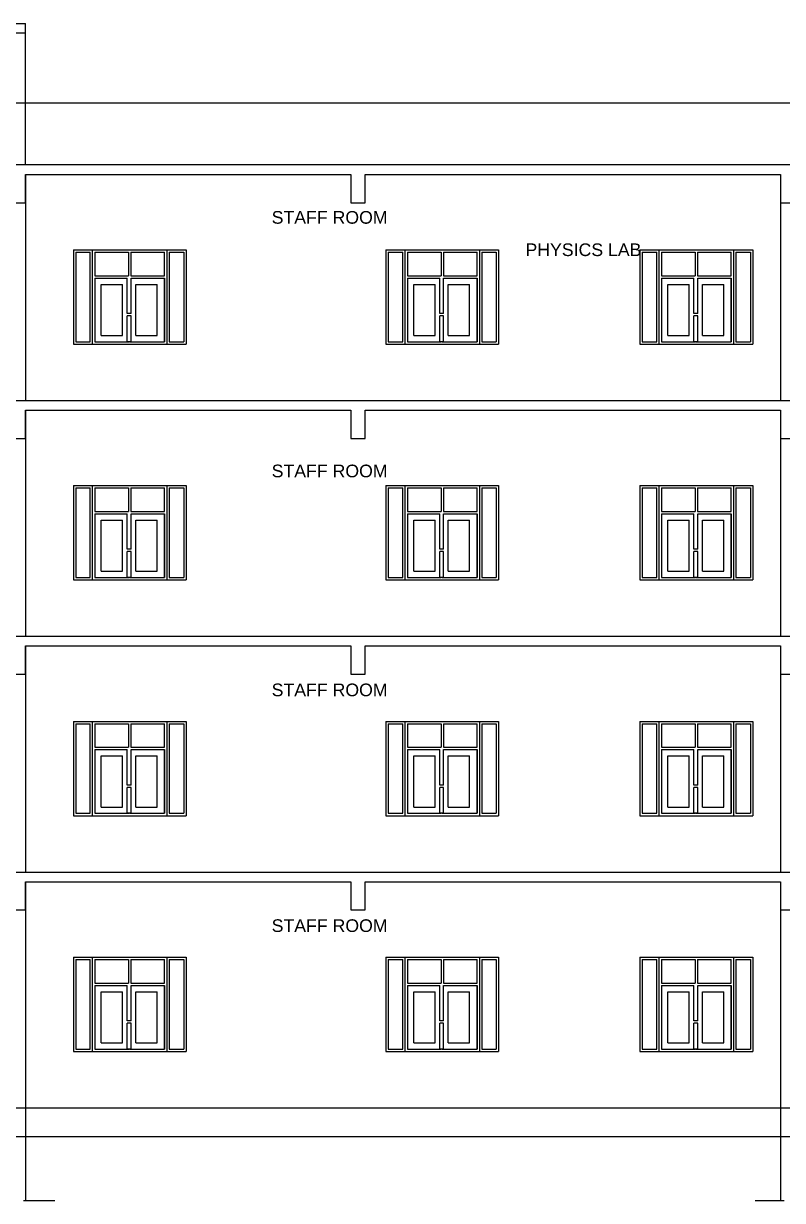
# Model space of a CAD drawing. Header units: metres. Extents: x -1744 to -758, y -4183 to -3914.
# Drawn here: x -833.1 to -820.85, y -4136.18 to -4117.16 of the extents above; entities that cross this region are included whole.
import ezdxf

# ---------------------------------------------------------------- set-up
doc = ezdxf.new("R2010")
doc.units = ezdxf.units.M
for name, color, linetype in [('B-FURNITURE', 22, 'Continuous'), ('TEXT @ 1', 7, 'Continuous'), ('WALL', 7, 'Continuous'), ('WINDOW', 215, 'Continuous')]:
    doc.layers.add(name, color=color, linetype=linetype)
doc.styles.add('STYLE1', font='arial.ttf')

# ---------------------------------------------------------------- blocks, each defined once
blk = doc.blocks.new('A$C1C9B1590')
for p, q in [((761.594, 65.799), (772.414, 65.799)), ((761.594, 65.646), (772.414, 65.646)), ((772.414, 63.513), (772.414, 65.799)), ((772.414, 63.36), (772.414, 59.703)), ((784.606, 63.36), (784.606, 59.703)), ((772.414, 59.55), (772.414, 55.893)), ((784.606, 59.55), (784.606, 55.893)), ((772.414, 55.74), (772.414, 52.083)), ((784.606, 55.74), (784.606, 52.083)), ((713.892, 52.083), (822.401, 52.083)), ((772.414, 52.083), (784.606, 52.083)), ((772.414, 51.93), (772.414, 46.778)), ((784.606, 51.93), (784.606, 46.778)), ((713.892, 48.273), (822.401, 48.273)), ((772.414, 48.273), (784.606, 48.273)), ((711.176, 47.813), (822.172, 47.813)), ((772.385, 46.778), (772.891, 46.778)), ((784.198, 46.778), (784.667, 46.778))]:
    blk.add_line(p, q)
for points in [[(815.848, 64.513), (772.185, 64.513)], [(747.725, 62.903), (747.954, 62.903), (747.954, 63.36), (754.659, 63.36), (754.659, 62.903), (754.888, 62.903), (754.888, 63.36), (761.594, 63.36), (761.594, 62.903), (761.822, 62.903), (761.822, 63.36), (772.185, 63.36), (772.185, 62.903), (772.414, 62.903), (772.414, 63.36), (777.672, 63.36), (777.672, 62.903), (777.9, 62.903), (777.9, 63.36), (784.606, 63.36), (784.606, 62.903), (784.835, 62.903)], [(747.725, 62.903), (747.954, 62.903), (747.954, 63.36), (754.659, 63.36), (754.659, 62.903), (754.888, 62.903), (754.888, 63.36), (761.594, 63.36), (761.594, 62.903), (761.822, 62.903), (761.822, 63.36), (772.185, 63.36), (772.185, 62.903), (772.414, 62.903), (772.414, 63.36), (777.672, 63.36), (777.672, 62.903), (777.9, 62.903), (777.9, 63.36), (784.606, 63.36), (784.606, 62.903), (784.835, 62.903)], [(812.571, 63.513), (713.664, 63.513)], [(816.077, 63.513), (713.664, 63.513)], [(812.571, 59.703), (713.664, 59.703)], [(747.725, 59.093), (747.954, 59.093), (747.954, 59.55), (754.659, 59.55), (754.659, 59.093), (754.888, 59.093), (754.888, 59.55), (761.593, 59.55), (761.593, 59.093), (761.822, 59.093), (761.822, 59.55), (772.185, 59.55), (772.185, 59.093), (772.414, 59.093), (772.414, 59.55), (777.672, 59.55), (777.672, 59.093), (777.9, 59.093), (777.9, 59.55), (784.606, 59.55), (784.606, 59.093), (784.834, 59.093)], [(812.571, 55.893), (772.185, 55.893)], [(772.185, 55.74), (772.185, 55.283), (772.414, 55.283), (772.414, 55.74), (777.672, 55.74), (777.672, 55.283), (777.9, 55.283), (777.9, 55.74), (784.606, 55.74), (784.606, 55.283), (784.834, 55.283)], [(772.185, 51.93), (772.185, 51.473), (772.414, 51.473), (772.414, 51.93), (777.672, 51.93), (777.672, 51.473), (777.9, 51.473), (777.9, 51.93), (784.606, 51.93), (784.606, 51.473), (784.834, 51.473)]]:
    blk.add_lwpolyline(points)
at = {"layer": 'B-FURNITURE'}
blk.add_line((772.414, 63.36), (772.414, 62.903), dxfattribs=at)
at = {"layer": 'WINDOW'}
for p, q in [((773.189, 62.141), (775.011, 62.141)), ((773.189, 62.141), (773.189, 60.617)), ((773.227, 62.103), (773.227, 60.655)), ((773.227, 62.103), (773.462, 62.103)), ((773.462, 60.655), (773.462, 62.103)), ((773.5, 60.617), (773.5, 62.141)), ((773.5, 62.141), (775.011, 62.141)), ((773.538, 62.103), (773.538, 61.722)), ((773.538, 62.103), (774.081, 62.103)), ((774.081, 62.103), (774.081, 61.722)), ((774.119, 62.103), (774.662, 62.103)), ((774.119, 62.103), (774.119, 61.722)), ((774.662, 61.722), (774.662, 62.103)), ((774.7, 62.141), (774.7, 60.617)), ((774.7, 62.103), (774.7, 61.474)), ((774.738, 62.103), (774.738, 60.655)), ((774.738, 62.103), (774.973, 62.103)), ((774.973, 62.103), (774.973, 60.655)), ((775.011, 62.141), (775.011, 60.617)), ((778.235, 62.141), (780.057, 62.141)), ((778.235, 62.141), (778.235, 60.617)), ((778.273, 62.103), (778.508, 62.103)), ((778.273, 62.103), (778.273, 60.655)), ((778.508, 60.655), (778.508, 62.103)), ((778.546, 60.617), (778.546, 62.141)), ((778.546, 62.141), (780.057, 62.141)), ((778.584, 62.103), (779.127, 62.103)), ((778.584, 62.103), (778.584, 61.722)), ((779.127, 62.103), (779.127, 61.722)), ((779.165, 62.103), (779.708, 62.103)), ((779.165, 62.103), (779.165, 61.722)), ((779.708, 61.722), (779.708, 62.103)), ((779.746, 62.141), (779.746, 60.617)), ((779.746, 62.103), (779.746, 61.474)), ((779.784, 62.103), (780.019, 62.103)), ((779.784, 62.103), (779.784, 60.655)), ((780.019, 62.103), (780.019, 60.655)), ((780.057, 62.141), (780.057, 60.617)), ((782.339, 62.141), (782.339, 60.617)), ((782.339, 62.141), (784.161, 62.141)), ((782.377, 62.103), (782.612, 62.103)), ((782.377, 62.103), (782.377, 60.655)), ((782.612, 60.655), (782.612, 62.103)), ((782.65, 60.617), (782.65, 62.141)), ((782.65, 62.141), (784.161, 62.141)), ((782.688, 62.103), (783.231, 62.103)), ((782.688, 62.103), (782.688, 61.722)), ((783.231, 62.103), (783.231, 61.722)), ((783.269, 62.103), (783.812, 62.103)), ((783.269, 62.103), (783.269, 61.722)), ((783.812, 61.722), (783.812, 62.103)), ((783.85, 62.141), (783.85, 60.617)), ((783.85, 62.103), (783.85, 61.474)), ((783.888, 62.103), (783.888, 60.655)), ((783.888, 62.103), (784.123, 62.103)), ((784.123, 62.103), (784.123, 60.655)), ((784.161, 62.141), (784.161, 60.617)), ((773.538, 61.722), (774.081, 61.722)), ((773.538, 61.684), (774.058, 61.684)), ((773.538, 61.684), (773.538, 60.655)), ((774.058, 61.112), (774.058, 61.684)), ((774.119, 61.722), (774.662, 61.722)), ((774.122, 61.112), (774.122, 61.684)), ((774.122, 61.684), (774.662, 61.684)), ((774.662, 61.684), (774.662, 60.655)), ((774.662, 60.655), (774.662, 61.684)), ((778.584, 61.722), (779.127, 61.722)), ((778.584, 61.684), (779.105, 61.684)), ((778.584, 61.684), (778.584, 60.655)), ((779.105, 61.112), (779.105, 61.684)), ((779.165, 61.722), (779.708, 61.722)), ((779.168, 61.112), (779.168, 61.684)), ((779.168, 61.684), (779.708, 61.684)), ((779.708, 61.684), (779.708, 60.655)), ((779.708, 60.655), (779.708, 61.684)), ((782.688, 61.722), (783.231, 61.722)), ((782.688, 61.684), (783.209, 61.684)), ((782.688, 61.684), (782.688, 60.655)), ((783.209, 61.112), (783.209, 61.684)), ((783.269, 61.722), (783.812, 61.722)), ((783.272, 61.112), (783.272, 61.684)), ((783.272, 61.684), (783.812, 61.684)), ((783.812, 60.655), (783.812, 61.684)), ((783.812, 61.684), (783.812, 60.655)), ((773.639, 61.582), (773.982, 61.582)), ((773.639, 60.757), (773.639, 61.582)), ((773.982, 60.757), (773.982, 61.582)), ((774.198, 60.757), (774.198, 61.582)), ((774.198, 61.582), (774.541, 61.582)), ((774.541, 60.757), (774.541, 61.582)), ((778.686, 60.757), (778.686, 61.582)), ((778.686, 61.582), (779.029, 61.582)), ((779.029, 60.757), (779.029, 61.582)), ((779.244, 60.757), (779.244, 61.582)), ((779.244, 61.582), (779.587, 61.582)), ((779.587, 60.757), (779.587, 61.582)), ((782.79, 60.757), (782.79, 61.582)), ((782.79, 61.582), (783.133, 61.582)), ((783.133, 60.757), (783.133, 61.582)), ((783.349, 60.757), (783.349, 61.582)), ((783.349, 61.582), (783.692, 61.582)), ((783.692, 60.757), (783.692, 61.582)), ((774.122, 61.112), (774.058, 61.112)), ((774.058, 60.655), (774.058, 61.074)), ((774.122, 61.074), (774.058, 61.074)), ((774.122, 60.655), (774.122, 61.074)), ((779.168, 61.112), (779.105, 61.112)), ((779.168, 61.074), (779.105, 61.074)), ((779.105, 60.655), (779.105, 61.074)), ((779.168, 60.655), (779.168, 61.074)), ((783.272, 61.112), (783.209, 61.112)), ((783.272, 61.074), (783.209, 61.074)), ((783.209, 60.655), (783.209, 61.074)), ((783.272, 60.655), (783.272, 61.074)), ((773.639, 60.757), (773.982, 60.757)), ((774.198, 60.757), (774.541, 60.757)), ((778.686, 60.757), (779.029, 60.757)), ((779.244, 60.757), (779.587, 60.757)), ((782.79, 60.757), (783.133, 60.757)), ((783.349, 60.757), (783.692, 60.757)), ((773.189, 60.617), (773.976, 60.617)), ((773.189, 60.617), (775.011, 60.617)), ((773.227, 60.655), (773.462, 60.655)), ((773.5, 60.617), (775.011, 60.617)), ((773.538, 60.655), (774.084, 60.655)), ((774.122, 60.655), (774.058, 60.655)), ((774.119, 60.655), (774.058, 60.655)), ((774.122, 60.655), (774.081, 60.655)), ((774.097, 60.655), (774.662, 60.655)), ((774.738, 60.655), (774.973, 60.655)), ((778.235, 60.617), (779.022, 60.617)), ((778.235, 60.617), (780.057, 60.617)), ((778.273, 60.655), (778.508, 60.655)), ((778.546, 60.617), (780.057, 60.617)), ((778.584, 60.655), (779.13, 60.655)), ((779.165, 60.655), (779.105, 60.655)), ((779.168, 60.655), (779.105, 60.655)), ((779.168, 60.655), (779.127, 60.655)), ((779.143, 60.655), (779.708, 60.655)), ((779.784, 60.655), (780.019, 60.655)), ((782.339, 60.617), (783.126, 60.617)), ((782.339, 60.617), (784.161, 60.617)), ((782.377, 60.655), (782.612, 60.655)), ((782.65, 60.617), (784.161, 60.617)), ((782.688, 60.655), (783.234, 60.655)), ((783.272, 60.655), (783.209, 60.655)), ((783.269, 60.655), (783.209, 60.655)), ((783.272, 60.655), (783.231, 60.655)), ((783.247, 60.655), (783.812, 60.655)), ((783.888, 60.655), (784.123, 60.655)), ((773.189, 58.331), (773.189, 56.807)), ((773.189, 58.331), (775.011, 58.331)), ((773.227, 58.293), (773.227, 56.845)), ((773.227, 58.293), (773.462, 58.293)), ((773.462, 56.845), (773.462, 58.293)), ((773.5, 56.807), (773.5, 58.331)), ((773.5, 58.331), (775.011, 58.331)), ((773.538, 58.293), (774.081, 58.293)), ((773.538, 58.293), (773.538, 57.912)), ((774.081, 58.293), (774.081, 57.912)), ((774.119, 58.293), (774.119, 57.912)), ((774.119, 58.293), (774.662, 58.293)), ((774.662, 57.912), (774.662, 58.293)), ((774.7, 58.331), (774.7, 56.807)), ((774.7, 58.293), (774.7, 57.664)), ((774.738, 58.293), (774.973, 58.293)), ((774.738, 58.293), (774.738, 56.845)), ((774.973, 58.293), (774.973, 56.845)), ((775.011, 58.331), (775.011, 56.807)), ((778.235, 58.331), (778.235, 56.807)), ((778.235, 58.331), (780.057, 58.331)), ((778.273, 58.293), (778.508, 58.293)), ((778.273, 58.293), (778.273, 56.845)), ((778.508, 56.845), (778.508, 58.293)), ((778.546, 56.807), (778.546, 58.331)), ((778.546, 58.331), (780.057, 58.331)), ((778.584, 58.293), (778.584, 57.912)), ((778.584, 58.293), (779.127, 58.293)), ((779.127, 58.293), (779.127, 57.912)), ((779.165, 58.293), (779.165, 57.912)), ((779.165, 58.293), (779.708, 58.293)), ((779.708, 57.912), (779.708, 58.293)), ((779.746, 58.331), (779.746, 56.807)), ((779.746, 58.293), (779.746, 57.664)), ((779.784, 58.293), (780.019, 58.293)), ((779.784, 58.293), (779.784, 56.845)), ((780.019, 58.293), (780.019, 56.845)), ((780.057, 58.331), (780.057, 56.807)), ((782.339, 58.331), (784.161, 58.331)), ((782.339, 58.331), (782.339, 56.807)), ((782.377, 58.293), (782.377, 56.845)), ((782.377, 58.293), (782.612, 58.293)), ((782.612, 56.845), (782.612, 58.293)), ((782.65, 56.807), (782.65, 58.331)), ((782.65, 58.331), (784.161, 58.331)), ((782.688, 58.293), (783.231, 58.293)), ((782.688, 58.293), (782.688, 57.912)), ((783.231, 58.293), (783.231, 57.912)), ((783.269, 58.293), (783.812, 58.293)), ((783.269, 58.293), (783.269, 57.912)), ((783.812, 57.912), (783.812, 58.293)), ((783.85, 58.331), (783.85, 56.807)), ((783.85, 58.293), (783.85, 57.664)), ((783.888, 58.293), (783.888, 56.845)), ((783.888, 58.293), (784.123, 58.293)), ((784.123, 58.293), (784.123, 56.845)), ((784.161, 58.331), (784.161, 56.807)), ((773.538, 57.912), (774.081, 57.912)), ((773.538, 57.874), (773.538, 56.845)), ((773.538, 57.874), (774.058, 57.874)), ((774.058, 57.302), (774.058, 57.874)), ((774.119, 57.912), (774.662, 57.912)), ((774.122, 57.874), (774.662, 57.874)), ((774.122, 57.302), (774.122, 57.874)), ((774.662, 57.874), (774.662, 56.845)), ((774.662, 56.845), (774.662, 57.874)), ((778.584, 57.912), (779.127, 57.912)), ((778.584, 57.874), (779.105, 57.874)), ((778.584, 57.874), (778.584, 56.845)), ((779.105, 57.302), (779.105, 57.874)), ((779.165, 57.912), (779.708, 57.912)), ((779.168, 57.874), (779.708, 57.874)), ((779.168, 57.302), (779.168, 57.874)), ((779.708, 57.874), (779.708, 56.845)), ((779.708, 56.845), (779.708, 57.874)), ((782.688, 57.912), (783.231, 57.912)), ((782.688, 57.874), (782.688, 56.845)), ((782.688, 57.874), (783.209, 57.874)), ((783.209, 57.302), (783.209, 57.874)), ((783.269, 57.912), (783.812, 57.912)), ((783.272, 57.302), (783.272, 57.874)), ((783.272, 57.874), (783.812, 57.874)), ((783.812, 57.874), (783.812, 56.845)), ((783.812, 56.845), (783.812, 57.874)), ((773.639, 57.772), (773.982, 57.772)), ((773.639, 56.947), (773.639, 57.772)), ((773.982, 56.947), (773.982, 57.772)), ((774.198, 56.947), (774.198, 57.772)), ((774.198, 57.772), (774.541, 57.772)), ((774.541, 56.947), (774.541, 57.772)), ((778.686, 57.772), (779.029, 57.772)), ((778.686, 56.947), (778.686, 57.772)), ((779.029, 56.947), (779.029, 57.772)), ((779.244, 57.772), (779.587, 57.772)), ((779.244, 56.947), (779.244, 57.772)), ((779.587, 56.947), (779.587, 57.772)), ((782.79, 56.947), (782.79, 57.772)), ((782.79, 57.772), (783.133, 57.772)), ((783.133, 56.947), (783.133, 57.772)), ((783.349, 57.772), (783.692, 57.772)), ((783.349, 56.947), (783.349, 57.772)), ((783.692, 56.947), (783.692, 57.772)), ((774.122, 57.302), (774.058, 57.302)), ((774.122, 57.264), (774.058, 57.264)), ((774.058, 56.845), (774.058, 57.264)), ((774.122, 56.845), (774.122, 57.264)), ((779.168, 57.302), (779.105, 57.302)), ((779.168, 57.264), (779.105, 57.264)), ((779.105, 56.845), (779.105, 57.264)), ((779.168, 56.845), (779.168, 57.264)), ((783.272, 57.302), (783.209, 57.302)), ((783.272, 57.264), (783.209, 57.264)), ((783.209, 56.845), (783.209, 57.264)), ((783.272, 56.845), (783.272, 57.264)), ((773.639, 56.947), (773.982, 56.947)), ((774.198, 56.947), (774.541, 56.947)), ((778.686, 56.947), (779.029, 56.947)), ((779.244, 56.947), (779.587, 56.947)), ((782.79, 56.947), (783.133, 56.947)), ((783.349, 56.947), (783.692, 56.947)), ((773.189, 56.807), (773.976, 56.807)), ((773.189, 56.807), (775.011, 56.807)), ((773.227, 56.845), (773.462, 56.845)), ((773.5, 56.807), (775.011, 56.807)), ((773.538, 56.845), (774.084, 56.845)), ((774.122, 56.845), (774.058, 56.845)), ((774.119, 56.845), (774.058, 56.845)), ((774.122, 56.845), (774.081, 56.845)), ((774.097, 56.845), (774.662, 56.845)), ((774.738, 56.845), (774.973, 56.845)), ((778.235, 56.807), (779.022, 56.807)), ((778.235, 56.807), (780.057, 56.807)), ((778.273, 56.845), (778.508, 56.845)), ((778.546, 56.807), (780.057, 56.807)), ((778.584, 56.845), (779.13, 56.845)), ((779.168, 56.845), (779.105, 56.845)), ((779.165, 56.845), (779.105, 56.845)), ((779.168, 56.845), (779.127, 56.845)), ((779.143, 56.845), (779.708, 56.845)), ((779.784, 56.845), (780.019, 56.845)), ((782.339, 56.807), (783.126, 56.807)), ((782.339, 56.807), (784.161, 56.807)), ((782.377, 56.845), (782.612, 56.845)), ((782.65, 56.807), (784.161, 56.807)), ((782.688, 56.845), (783.234, 56.845)), ((783.272, 56.845), (783.209, 56.845)), ((783.269, 56.845), (783.209, 56.845)), ((783.272, 56.845), (783.231, 56.845)), ((783.247, 56.845), (783.812, 56.845)), ((783.888, 56.845), (784.123, 56.845)), ((773.189, 54.521), (775.011, 54.521)), ((773.189, 54.521), (773.189, 52.997)), ((773.227, 54.483), (773.462, 54.483)), ((773.227, 54.483), (773.227, 53.035)), ((773.462, 53.035), (773.462, 54.483)), ((773.5, 52.997), (773.5, 54.521)), ((773.5, 54.521), (775.011, 54.521)), ((773.538, 54.483), (774.081, 54.483)), ((773.538, 54.483), (773.538, 54.102)), ((774.081, 54.483), (774.081, 54.102)), ((774.119, 54.483), (774.119, 54.102)), ((774.119, 54.483), (774.662, 54.483)), ((774.662, 54.102), (774.662, 54.483)), ((774.7, 54.521), (774.7, 52.997)), ((774.7, 54.483), (774.7, 53.854)), ((774.738, 54.483), (774.973, 54.483)), ((774.738, 54.483), (774.738, 53.035)), ((774.973, 54.483), (774.973, 53.035)), ((775.011, 54.521), (775.011, 52.997)), ((778.235, 54.521), (778.235, 52.997)), ((778.235, 54.521), (780.057, 54.521)), ((778.273, 54.483), (778.508, 54.483)), ((778.273, 54.483), (778.273, 53.035)), ((778.508, 53.035), (778.508, 54.483)), ((778.546, 52.997), (778.546, 54.521)), ((778.546, 54.521), (780.057, 54.521)), ((778.584, 54.483), (779.127, 54.483)), ((778.584, 54.483), (778.584, 54.102)), ((779.127, 54.483), (779.127, 54.102)), ((779.165, 54.483), (779.708, 54.483)), ((779.165, 54.483), (779.165, 54.102)), ((779.708, 54.102), (779.708, 54.483)), ((779.746, 54.521), (779.746, 52.997)), ((779.746, 54.483), (779.746, 53.854)), ((779.784, 54.483), (779.784, 53.035)), ((779.784, 54.483), (780.019, 54.483)), ((780.019, 54.483), (780.019, 53.035)), ((780.057, 54.521), (780.057, 52.997)), ((782.339, 54.521), (782.339, 52.997)), ((782.339, 54.521), (784.161, 54.521)), ((782.377, 54.483), (782.612, 54.483)), ((782.377, 54.483), (782.377, 53.035)), ((782.612, 53.035), (782.612, 54.483)), ((782.65, 52.997), (782.65, 54.521)), ((782.65, 54.521), (784.161, 54.521)), ((782.688, 54.483), (783.231, 54.483)), ((782.688, 54.483), (782.688, 54.102)), ((783.231, 54.483), (783.231, 54.102)), ((783.269, 54.483), (783.812, 54.483)), ((783.269, 54.483), (783.269, 54.102)), ((783.812, 54.102), (783.812, 54.483)), ((783.85, 54.521), (783.85, 52.997)), ((783.85, 54.483), (783.85, 53.854)), ((783.888, 54.483), (784.123, 54.483)), ((783.888, 54.483), (783.888, 53.035)), ((784.123, 54.483), (784.123, 53.035)), ((784.161, 54.521), (784.161, 52.997)), ((773.538, 54.102), (774.081, 54.102)), ((773.538, 54.064), (774.058, 54.064)), ((773.538, 54.064), (773.538, 53.035)), ((774.058, 53.492), (774.058, 54.064)), ((774.119, 54.102), (774.662, 54.102)), ((774.122, 54.064), (774.662, 54.064)), ((774.122, 53.492), (774.122, 54.064)), ((774.662, 54.064), (774.662, 53.035)), ((774.662, 53.035), (774.662, 54.064)), ((778.584, 54.102), (779.127, 54.102)), ((778.584, 54.064), (779.105, 54.064)), ((778.584, 54.064), (778.584, 53.035)), ((779.105, 53.492), (779.105, 54.064)), ((779.165, 54.102), (779.708, 54.102)), ((779.168, 53.492), (779.168, 54.064)), ((779.168, 54.064), (779.708, 54.064)), ((779.708, 54.064), (779.708, 53.035)), ((779.708, 53.035), (779.708, 54.064)), ((782.688, 54.102), (783.231, 54.102)), ((782.688, 54.064), (783.209, 54.064)), ((782.688, 54.064), (782.688, 53.035)), ((783.209, 53.492), (783.209, 54.064)), ((783.269, 54.102), (783.812, 54.102)), ((783.272, 53.492), (783.272, 54.064)), ((783.272, 54.064), (783.812, 54.064)), ((783.812, 53.035), (783.812, 54.064)), ((783.812, 54.064), (783.812, 53.035)), ((773.639, 53.962), (773.982, 53.962)), ((773.639, 53.137), (773.639, 53.962)), ((773.982, 53.137), (773.982, 53.962)), ((774.198, 53.137), (774.198, 53.962)), ((774.198, 53.962), (774.541, 53.962)), ((774.541, 53.137), (774.541, 53.962)), ((778.686, 53.137), (778.686, 53.962)), ((778.686, 53.962), (779.029, 53.962)), ((779.029, 53.137), (779.029, 53.962)), ((779.244, 53.962), (779.587, 53.962)), ((779.244, 53.137), (779.244, 53.962)), ((779.587, 53.137), (779.587, 53.962)), ((782.79, 53.962), (783.133, 53.962)), ((782.79, 53.137), (782.79, 53.962)), ((783.133, 53.137), (783.133, 53.962)), ((783.349, 53.137), (783.349, 53.962)), ((783.349, 53.962), (783.692, 53.962)), ((783.692, 53.137), (783.692, 53.962)), ((774.122, 53.492), (774.058, 53.492)), ((774.122, 53.454), (774.058, 53.454)), ((774.058, 53.035), (774.058, 53.454)), ((774.122, 53.035), (774.122, 53.454)), ((779.168, 53.492), (779.105, 53.492)), ((779.168, 53.454), (779.105, 53.454)), ((779.105, 53.035), (779.105, 53.454)), ((779.168, 53.035), (779.168, 53.454)), ((783.272, 53.492), (783.209, 53.492)), ((783.272, 53.454), (783.209, 53.454)), ((783.209, 53.035), (783.209, 53.454)), ((783.272, 53.035), (783.272, 53.454)), ((773.639, 53.137), (773.982, 53.137)), ((774.198, 53.137), (774.541, 53.137)), ((778.686, 53.137), (779.029, 53.137)), ((779.244, 53.137), (779.587, 53.137)), ((782.79, 53.137), (783.133, 53.137)), ((783.349, 53.137), (783.692, 53.137)), ((773.189, 52.997), (773.976, 52.997)), ((773.189, 52.997), (775.011, 52.997)), ((773.227, 53.035), (773.462, 53.035)), ((773.5, 52.997), (775.011, 52.997)), ((773.538, 53.035), (774.084, 53.035)), ((774.122, 53.035), (774.058, 53.035)), ((774.119, 53.035), (774.058, 53.035)), ((774.122, 53.035), (774.081, 53.035)), ((774.097, 53.035), (774.662, 53.035)), ((774.738, 53.035), (774.973, 53.035)), ((778.235, 52.997), (779.022, 52.997)), ((778.235, 52.997), (780.057, 52.997)), ((778.273, 53.035), (778.508, 53.035)), ((778.546, 52.997), (780.057, 52.997)), ((778.584, 53.035), (779.13, 53.035)), ((779.168, 53.035), (779.105, 53.035)), ((779.165, 53.035), (779.105, 53.035)), ((779.168, 53.035), (779.127, 53.035)), ((779.143, 53.035), (779.708, 53.035)), ((779.784, 53.035), (780.019, 53.035)), ((782.339, 52.997), (783.126, 52.997)), ((782.339, 52.997), (784.161, 52.997)), ((782.377, 53.035), (782.612, 53.035)), ((782.65, 52.997), (784.161, 52.997)), ((782.688, 53.035), (783.234, 53.035)), ((783.272, 53.035), (783.209, 53.035)), ((783.269, 53.035), (783.209, 53.035)), ((783.272, 53.035), (783.231, 53.035)), ((783.247, 53.035), (783.812, 53.035)), ((783.888, 53.035), (784.123, 53.035)), ((773.189, 50.711), (775.011, 50.711)), ((773.189, 50.711), (773.189, 49.187)), ((773.227, 50.673), (773.462, 50.673)), ((773.227, 50.673), (773.227, 49.225)), ((773.462, 49.225), (773.462, 50.673)), ((773.5, 49.187), (773.5, 50.711)), ((773.5, 50.711), (775.011, 50.711)), ((773.538, 50.673), (774.081, 50.673)), ((773.538, 50.673), (773.538, 50.292)), ((774.081, 50.673), (774.081, 50.292)), ((774.119, 50.673), (774.119, 50.292)), ((774.119, 50.673), (774.662, 50.673)), ((774.662, 50.292), (774.662, 50.673)), ((774.7, 50.711), (774.7, 49.187)), ((774.7, 50.673), (774.7, 50.044)), ((774.738, 50.673), (774.973, 50.673)), ((774.738, 50.673), (774.738, 49.225)), ((774.973, 50.673), (774.973, 49.225)), ((775.011, 50.711), (775.011, 49.187)), ((778.235, 50.711), (778.235, 49.187)), ((778.235, 50.711), (780.057, 50.711)), ((778.273, 50.673), (778.508, 50.673)), ((778.273, 50.673), (778.273, 49.225)), ((778.508, 49.225), (778.508, 50.673)), ((778.546, 49.187), (778.546, 50.711)), ((778.546, 50.711), (780.057, 50.711)), ((778.584, 50.673), (779.127, 50.673)), ((778.584, 50.673), (778.584, 50.292)), ((779.127, 50.673), (779.127, 50.292)), ((779.165, 50.673), (779.708, 50.673)), ((779.165, 50.673), (779.165, 50.292)), ((779.708, 50.292), (779.708, 50.673)), ((779.746, 50.711), (779.746, 49.187)), ((779.746, 50.673), (779.746, 50.044)), ((779.784, 50.673), (779.784, 49.225)), ((779.784, 50.673), (780.019, 50.673)), ((780.019, 50.673), (780.019, 49.225)), ((780.057, 50.711), (780.057, 49.187)), ((782.339, 50.711), (782.339, 49.187)), ((782.339, 50.711), (784.161, 50.711)), ((782.377, 50.673), (782.612, 50.673)), ((782.377, 50.673), (782.377, 49.225)), ((782.612, 49.225), (782.612, 50.673)), ((782.65, 49.187), (782.65, 50.711)), ((782.65, 50.711), (784.161, 50.711)), ((782.688, 50.673), (783.231, 50.673)), ((782.688, 50.673), (782.688, 50.292)), ((783.231, 50.673), (783.231, 50.292)), ((783.269, 50.673), (783.812, 50.673)), ((783.269, 50.673), (783.269, 50.292)), ((783.812, 50.292), (783.812, 50.673)), ((783.85, 50.711), (783.85, 49.187)), ((783.85, 50.673), (783.85, 50.044)), ((783.888, 50.673), (784.123, 50.673)), ((783.888, 50.673), (783.888, 49.225)), ((784.123, 50.673), (784.123, 49.225)), ((784.161, 50.711), (784.161, 49.187)), ((773.538, 50.292), (774.081, 50.292)), ((773.538, 50.254), (774.058, 50.254)), ((773.538, 50.254), (773.538, 49.225)), ((774.058, 49.682), (774.058, 50.254)), ((774.119, 50.292), (774.662, 50.292)), ((774.122, 50.254), (774.662, 50.254)), ((774.122, 49.682), (774.122, 50.254)), ((774.662, 50.254), (774.662, 49.225)), ((774.662, 49.225), (774.662, 50.254)), ((778.584, 50.292), (779.127, 50.292)), ((778.584, 50.254), (779.105, 50.254)), ((778.584, 50.254), (778.584, 49.225)), ((779.105, 49.682), (779.105, 50.254)), ((779.165, 50.292), (779.708, 50.292)), ((779.168, 49.682), (779.168, 50.254)), ((779.168, 50.254), (779.708, 50.254)), ((779.708, 50.254), (779.708, 49.225)), ((779.708, 49.225), (779.708, 50.254)), ((782.688, 50.292), (783.231, 50.292)), ((782.688, 50.254), (783.209, 50.254)), ((782.688, 50.254), (782.688, 49.225)), ((783.209, 49.682), (783.209, 50.254)), ((783.269, 50.292), (783.812, 50.292)), ((783.272, 49.682), (783.272, 50.254)), ((783.272, 50.254), (783.812, 50.254)), ((783.812, 49.225), (783.812, 50.254)), ((783.812, 50.254), (783.812, 49.225)), ((773.639, 50.152), (773.982, 50.152)), ((773.639, 49.327), (773.639, 50.152)), ((773.982, 49.327), (773.982, 50.152)), ((774.198, 49.327), (774.198, 50.152)), ((774.198, 50.152), (774.541, 50.152)), ((774.541, 49.327), (774.541, 50.152)), ((778.686, 49.327), (778.686, 50.152)), ((778.686, 50.152), (779.029, 50.152)), ((779.029, 49.327), (779.029, 50.152)), ((779.244, 50.152), (779.587, 50.152)), ((779.244, 49.327), (779.244, 50.152)), ((779.587, 49.327), (779.587, 50.152)), ((782.79, 50.152), (783.133, 50.152)), ((782.79, 49.327), (782.79, 50.152)), ((783.133, 49.327), (783.133, 50.152)), ((783.349, 49.327), (783.349, 50.152)), ((783.349, 50.152), (783.692, 50.152)), ((783.692, 49.327), (783.692, 50.152)), ((774.122, 49.682), (774.058, 49.682)), ((774.122, 49.644), (774.058, 49.644)), ((774.058, 49.225), (774.058, 49.644)), ((774.122, 49.225), (774.122, 49.644)), ((779.168, 49.682), (779.105, 49.682)), ((779.168, 49.644), (779.105, 49.644)), ((779.105, 49.225), (779.105, 49.644)), ((779.168, 49.225), (779.168, 49.644)), ((783.272, 49.682), (783.209, 49.682)), ((783.272, 49.644), (783.209, 49.644)), ((783.209, 49.225), (783.209, 49.644)), ((783.272, 49.225), (783.272, 49.644)), ((773.639, 49.327), (773.982, 49.327)), ((774.198, 49.327), (774.541, 49.327)), ((778.686, 49.327), (779.029, 49.327)), ((779.244, 49.327), (779.587, 49.327)), ((782.79, 49.327), (783.133, 49.327)), ((783.349, 49.327), (783.692, 49.327)), ((773.189, 49.187), (773.976, 49.187)), ((773.189, 49.187), (775.011, 49.187)), ((773.227, 49.225), (773.462, 49.225)), ((773.5, 49.187), (775.011, 49.187)), ((773.538, 49.225), (774.084, 49.225)), ((774.122, 49.225), (774.058, 49.225)), ((774.119, 49.225), (774.058, 49.225)), ((774.122, 49.225), (774.081, 49.225)), ((774.097, 49.225), (774.662, 49.225)), ((774.738, 49.225), (774.973, 49.225)), ((778.235, 49.187), (779.022, 49.187)), ((778.235, 49.187), (780.057, 49.187)), ((778.273, 49.225), (778.508, 49.225)), ((778.546, 49.187), (780.057, 49.187)), ((778.584, 49.225), (779.13, 49.225)), ((779.168, 49.225), (779.105, 49.225)), ((779.165, 49.225), (779.105, 49.225)), ((779.168, 49.225), (779.127, 49.225)), ((779.143, 49.225), (779.708, 49.225)), ((779.784, 49.225), (780.019, 49.225)), ((782.339, 49.187), (783.126, 49.187)), ((782.339, 49.187), (784.161, 49.187)), ((782.377, 49.225), (782.612, 49.225)), ((782.65, 49.187), (784.161, 49.187)), ((782.688, 49.225), (783.234, 49.225)), ((783.272, 49.225), (783.209, 49.225)), ((783.269, 49.225), (783.209, 49.225)), ((783.272, 49.225), (783.231, 49.225)), ((783.247, 49.225), (783.812, 49.225)), ((783.888, 49.225), (784.123, 49.225))]:
    blk.add_line(p, q, dxfattribs=at)
at = {"layer": 'TEXT @ 1', "char_height": 0.20446, "attachment_point": 1, "style": 'STYLE1'}
for s, insert in [('STAFF ROOM ', (776.391, 62.768)), ('PHYSICS LAB', (780.49, 62.245)), ('STAFF ROOM ', (776.391, 58.67)), ('STAFF ROOM ', (776.391, 55.132)), ('STAFF ROOM ', (776.391, 51.322))]:
    blk.add_mtext_dynamic_manual_height_columns(s, width=197.74072, gutter_width=15, heights=[0], dxfattribs=dict(at, insert=insert))

msp = doc.modelspace()

# ---------------------------------------------------------------- block references
at = {"layer": 'WALL'}
msp.add_blockref('A$C1C9B1590', (-1605.48862, -4182.96317), dxfattribs=at)

doc.saveas('drawing.dxf')
